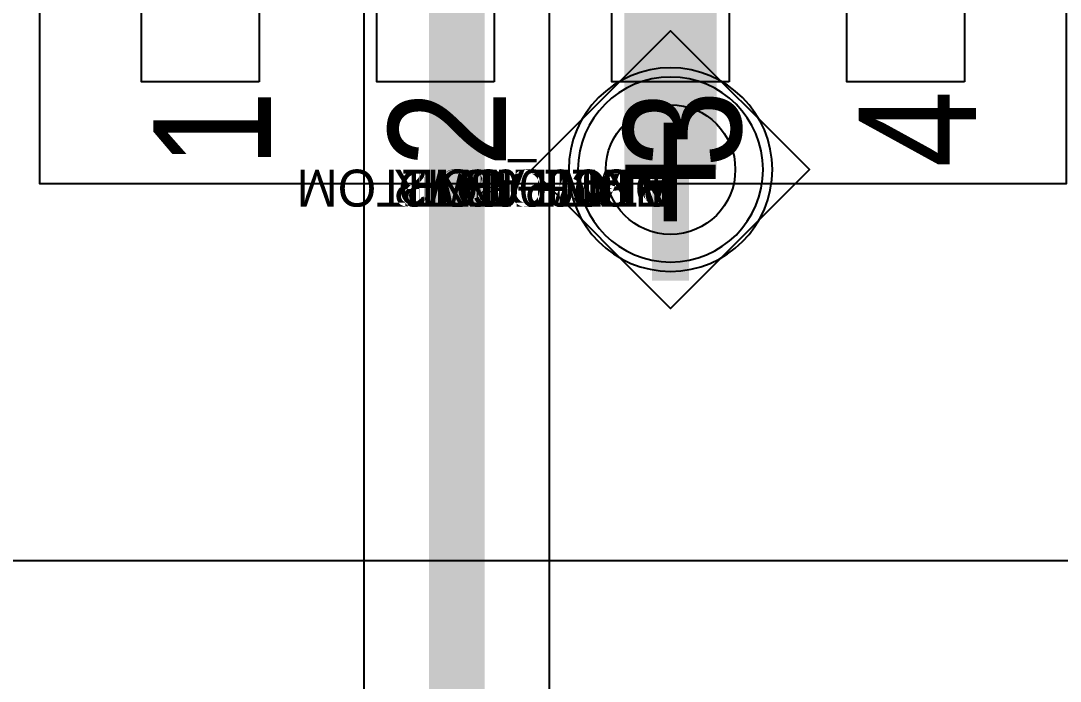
# Model space of a CAD drawing. Extents: x 0 to 323, y 0 to 320.
# Drawn here: x 155.84 to 161.45, y 227.01 to 230.57 of the extents above; entities that cross this region are included whole.
import ezdxf
from ezdxf.enums import TextEntityAlignment as Align

# ---------------------------------------------------------------- set-up
doc = ezdxf.new("R2010")
doc.units = 0
doc.header["$MEASUREMENT"] = 0
doc.layers.get('0').update_dxf_attribs({"linetype": 'CONTINUOUS'})
for name, color, linetype in [('CDN_FIGURES', 7, 'CONTINUOUS'), ('ETCH_BOTTOM', 7, 'CONTINUOUS'), ('ETCH_GND', 3, 'CONTINUOUS'), ('ETCH_INT1', 4, 'CONTINUOUS'), ('ETCH_INT2', 5, 'CONTINUOUS'), ('ETCH_PWR', 6, 'CONTINUOUS'), ('ETCH_TOP', 2, 'CONTINUOUS'), ('MANUFACTURING_NCLEGEND-1-6', 8, 'CONTINUOUS'), ('PACKAGE_GEOMETRY_PIN_NUMBER', 9, 'CONTINUOUS')]:
    doc.layers.add(name, color=color, linetype=linetype)

# ---------------------------------------------------------------- blocks, each defined once
blk = doc.blocks.new('PAD_INFO')
for tag in ['SHAPE_TYPE', 'PAD_HEIGHT', 'PAD_LAYER', 'PAD_TYPE', 'PAD_WIDTH']:
    blk.add_attdef(tag, (0, 0), '', height=0.2)
at = {"flags": 2}
blk.add_attdef('CDN_TYPE', (0, 0), '', height=0.2, dxfattribs=at)
blk = doc.blocks.new('DRILL_INFO')
at = {"flags": 2}
blk.add_attdef('CDN_TYPE', (0, 0), '', height=0.2, dxfattribs=at)
for tag in ['FSHAPE', 'FCHAR', 'DRILL_HEIGHT', 'DIAMETER', 'PLATED', 'DRILL_WIDTH']:
    blk.add_attdef(tag, (0, 0), '', height=0.2)
blk = doc.blocks.new('VIA0700X0300')
at = {"layer": 'ETCH_BOTTOM'}
blk.add_circle((0, 0), 0.35, dxfattribs=at)
at = {"layer": 'ETCH_GND'}
blk.add_circle((0, 0), 0.35, dxfattribs=at)
at = {"layer": 'ETCH_INT1'}
blk.add_circle((0, 0), 0.35, dxfattribs=at)
at = {"layer": 'ETCH_INT2'}
blk.add_circle((0, 0), 0.35, dxfattribs=at)
at = {"layer": 'ETCH_PWR'}
blk.add_circle((0, 0), 0.35, dxfattribs=at)
at = {"layer": 'ETCH_TOP'}
blk.add_circle((0, 0), 0.35, dxfattribs=at)
ref = blk.add_blockref('PAD_INFO', (0, 0))
ref.add_attrib('PAD_LAYER', 'ETCH_TOP', (0, 0), dxfattribs={"height": 0.2})
ref.add_attrib('SHAPE_TYPE', 'NULL', (0, 0), dxfattribs={"height": 0.2})
ref.add_attrib('PAD_TYPE', 'ANTIPAD', (0, 0), dxfattribs={"height": 0.2})
ref.add_attrib('PAD_WIDTH', '0.000000', (0, 0), dxfattribs={"height": 0.2})
ref.add_attrib('PAD_HEIGHT', '0.000000', (0, 0), dxfattribs={"height": 0.2})
ref = blk.add_blockref('PAD_INFO', (0, 0))
ref.add_attrib('PAD_LAYER', 'ETCH_GND', (0, 0), dxfattribs={"height": 0.2})
ref.add_attrib('SHAPE_TYPE', 'NULL', (0, 0), dxfattribs={"height": 0.2})
ref.add_attrib('PAD_TYPE', 'ANTIPAD', (0, 0), dxfattribs={"height": 0.2})
ref.add_attrib('PAD_WIDTH', '0.000000', (0, 0), dxfattribs={"height": 0.2})
ref.add_attrib('PAD_HEIGHT', '0.000000', (0, 0), dxfattribs={"height": 0.2})
ref = blk.add_blockref('PAD_INFO', (0, 0))
ref.add_attrib('PAD_LAYER', 'ETCH_INT1', (0, 0), dxfattribs={"height": 0.2})
ref.add_attrib('SHAPE_TYPE', 'NULL', (0, 0), dxfattribs={"height": 0.2})
ref.add_attrib('PAD_TYPE', 'ANTIPAD', (0, 0), dxfattribs={"height": 0.2})
ref.add_attrib('PAD_WIDTH', '0.000000', (0, 0), dxfattribs={"height": 0.2})
ref.add_attrib('PAD_HEIGHT', '0.000000', (0, 0), dxfattribs={"height": 0.2})
ref = blk.add_blockref('PAD_INFO', (0, 0))
ref.add_attrib('PAD_LAYER', 'ETCH_INT2', (0, 0), dxfattribs={"height": 0.2})
ref.add_attrib('SHAPE_TYPE', 'NULL', (0, 0), dxfattribs={"height": 0.2})
ref.add_attrib('PAD_TYPE', 'ANTIPAD', (0, 0), dxfattribs={"height": 0.2})
ref.add_attrib('PAD_WIDTH', '0.000000', (0, 0), dxfattribs={"height": 0.2})
ref.add_attrib('PAD_HEIGHT', '0.000000', (0, 0), dxfattribs={"height": 0.2})
ref = blk.add_blockref('PAD_INFO', (0, 0))
ref.add_attrib('PAD_LAYER', 'ETCH_PWR', (0, 0), dxfattribs={"height": 0.2})
ref.add_attrib('SHAPE_TYPE', 'NULL', (0, 0), dxfattribs={"height": 0.2})
ref.add_attrib('PAD_TYPE', 'ANTIPAD', (0, 0), dxfattribs={"height": 0.2})
ref.add_attrib('PAD_WIDTH', '0.000000', (0, 0), dxfattribs={"height": 0.2})
ref.add_attrib('PAD_HEIGHT', '0.000000', (0, 0), dxfattribs={"height": 0.2})
ref = blk.add_blockref('PAD_INFO', (0, 0))
ref.add_attrib('PAD_LAYER', 'ETCH_BOTTOM', (0, 0), dxfattribs={"height": 0.2})
ref.add_attrib('SHAPE_TYPE', 'NULL', (0, 0), dxfattribs={"height": 0.2})
ref.add_attrib('PAD_TYPE', 'ANTIPAD', (0, 0), dxfattribs={"height": 0.2})
ref.add_attrib('PAD_WIDTH', '0.000000', (0, 0), dxfattribs={"height": 0.2})
ref.add_attrib('PAD_HEIGHT', '0.000000', (0, 0), dxfattribs={"height": 0.2})
ref = blk.add_blockref('PAD_INFO', (0, 0))
ref.add_attrib('PAD_LAYER', 'ETCH_TOP', (0, 0), dxfattribs={"height": 0.2})
ref.add_attrib('SHAPE_TYPE', 'NULL', (0, 0), dxfattribs={"height": 0.2})
ref.add_attrib('PAD_TYPE', 'THERMAL', (0, 0), dxfattribs={"height": 0.2})
ref.add_attrib('PAD_WIDTH', '0.000000', (0, 0), dxfattribs={"height": 0.2})
ref.add_attrib('PAD_HEIGHT', '0.000000', (0, 0), dxfattribs={"height": 0.2})
ref = blk.add_blockref('PAD_INFO', (0, 0))
ref.add_attrib('PAD_LAYER', 'ETCH_GND', (0, 0), dxfattribs={"height": 0.2})
ref.add_attrib('SHAPE_TYPE', 'NULL', (0, 0), dxfattribs={"height": 0.2})
ref.add_attrib('PAD_TYPE', 'THERMAL', (0, 0), dxfattribs={"height": 0.2})
ref.add_attrib('PAD_WIDTH', '0.000000', (0, 0), dxfattribs={"height": 0.2})
ref.add_attrib('PAD_HEIGHT', '0.000000', (0, 0), dxfattribs={"height": 0.2})
ref = blk.add_blockref('PAD_INFO', (0, 0))
ref.add_attrib('PAD_LAYER', 'ETCH_INT1', (0, 0), dxfattribs={"height": 0.2})
ref.add_attrib('SHAPE_TYPE', 'NULL', (0, 0), dxfattribs={"height": 0.2})
ref.add_attrib('PAD_TYPE', 'THERMAL', (0, 0), dxfattribs={"height": 0.2})
ref.add_attrib('PAD_WIDTH', '0.000000', (0, 0), dxfattribs={"height": 0.2})
ref.add_attrib('PAD_HEIGHT', '0.000000', (0, 0), dxfattribs={"height": 0.2})
ref = blk.add_blockref('PAD_INFO', (0, 0))
ref.add_attrib('PAD_LAYER', 'ETCH_INT2', (0, 0), dxfattribs={"height": 0.2})
ref.add_attrib('SHAPE_TYPE', 'NULL', (0, 0), dxfattribs={"height": 0.2})
ref.add_attrib('PAD_TYPE', 'THERMAL', (0, 0), dxfattribs={"height": 0.2})
ref.add_attrib('PAD_WIDTH', '0.000000', (0, 0), dxfattribs={"height": 0.2})
ref.add_attrib('PAD_HEIGHT', '0.000000', (0, 0), dxfattribs={"height": 0.2})
ref = blk.add_blockref('PAD_INFO', (0, 0))
ref.add_attrib('PAD_LAYER', 'ETCH_PWR', (0, 0), dxfattribs={"height": 0.2})
ref.add_attrib('SHAPE_TYPE', 'NULL', (0, 0), dxfattribs={"height": 0.2})
ref.add_attrib('PAD_TYPE', 'THERMAL', (0, 0), dxfattribs={"height": 0.2})
ref.add_attrib('PAD_WIDTH', '0.000000', (0, 0), dxfattribs={"height": 0.2})
ref.add_attrib('PAD_HEIGHT', '0.000000', (0, 0), dxfattribs={"height": 0.2})
ref = blk.add_blockref('PAD_INFO', (0, 0))
ref.add_attrib('PAD_LAYER', 'ETCH_BOTTOM', (0, 0), dxfattribs={"height": 0.2})
ref.add_attrib('SHAPE_TYPE', 'NULL', (0, 0), dxfattribs={"height": 0.2})
ref.add_attrib('PAD_TYPE', 'THERMAL', (0, 0), dxfattribs={"height": 0.2})
ref.add_attrib('PAD_WIDTH', '0.000000', (0, 0), dxfattribs={"height": 0.2})
ref.add_attrib('PAD_HEIGHT', '0.000000', (0, 0), dxfattribs={"height": 0.2})
ref = blk.add_blockref('PAD_INFO', (0, 0))
ref.add_attrib('PAD_LAYER', 'ETCH_TOP', (0, 0), dxfattribs={"height": 0.2})
ref.add_attrib('SHAPE_TYPE', 'CIRCLE', (0, 0), dxfattribs={"height": 0.2})
ref.add_attrib('PAD_TYPE', 'REGULAR', (0, 0), dxfattribs={"height": 0.2})
ref.add_attrib('PAD_WIDTH', '0.700000', (0, 0), dxfattribs={"height": 0.2})
ref.add_attrib('PAD_HEIGHT', '0.700000', (0, 0), dxfattribs={"height": 0.2})
ref = blk.add_blockref('PAD_INFO', (0, 0))
ref.add_attrib('PAD_LAYER', 'ETCH_GND', (0, 0), dxfattribs={"height": 0.2})
ref.add_attrib('SHAPE_TYPE', 'CIRCLE', (0, 0), dxfattribs={"height": 0.2})
ref.add_attrib('PAD_TYPE', 'REGULAR', (0, 0), dxfattribs={"height": 0.2})
ref.add_attrib('PAD_WIDTH', '0.700000', (0, 0), dxfattribs={"height": 0.2})
ref.add_attrib('PAD_HEIGHT', '0.700000', (0, 0), dxfattribs={"height": 0.2})
ref = blk.add_blockref('PAD_INFO', (0, 0))
ref.add_attrib('PAD_LAYER', 'ETCH_INT1', (0, 0), dxfattribs={"height": 0.2})
ref.add_attrib('SHAPE_TYPE', 'CIRCLE', (0, 0), dxfattribs={"height": 0.2})
ref.add_attrib('PAD_TYPE', 'REGULAR', (0, 0), dxfattribs={"height": 0.2})
ref.add_attrib('PAD_WIDTH', '0.700000', (0, 0), dxfattribs={"height": 0.2})
ref.add_attrib('PAD_HEIGHT', '0.700000', (0, 0), dxfattribs={"height": 0.2})
ref = blk.add_blockref('PAD_INFO', (0, 0))
ref.add_attrib('PAD_LAYER', 'ETCH_INT2', (0, 0), dxfattribs={"height": 0.2})
ref.add_attrib('SHAPE_TYPE', 'CIRCLE', (0, 0), dxfattribs={"height": 0.2})
ref.add_attrib('PAD_TYPE', 'REGULAR', (0, 0), dxfattribs={"height": 0.2})
ref.add_attrib('PAD_WIDTH', '0.700000', (0, 0), dxfattribs={"height": 0.2})
ref.add_attrib('PAD_HEIGHT', '0.700000', (0, 0), dxfattribs={"height": 0.2})
ref = blk.add_blockref('PAD_INFO', (0, 0))
ref.add_attrib('PAD_LAYER', 'ETCH_PWR', (0, 0), dxfattribs={"height": 0.2})
ref.add_attrib('SHAPE_TYPE', 'CIRCLE', (0, 0), dxfattribs={"height": 0.2})
ref.add_attrib('PAD_TYPE', 'REGULAR', (0, 0), dxfattribs={"height": 0.2})
ref.add_attrib('PAD_WIDTH', '0.700000', (0, 0), dxfattribs={"height": 0.2})
ref.add_attrib('PAD_HEIGHT', '0.700000', (0, 0), dxfattribs={"height": 0.2})
ref = blk.add_blockref('PAD_INFO', (0, 0))
ref.add_attrib('PAD_LAYER', 'ETCH_BOTTOM', (0, 0), dxfattribs={"height": 0.2})
ref.add_attrib('SHAPE_TYPE', 'CIRCLE', (0, 0), dxfattribs={"height": 0.2})
ref.add_attrib('PAD_TYPE', 'REGULAR', (0, 0), dxfattribs={"height": 0.2})
ref.add_attrib('PAD_WIDTH', '0.700000', (0, 0), dxfattribs={"height": 0.2})
ref.add_attrib('PAD_HEIGHT', '0.700000', (0, 0), dxfattribs={"height": 0.2})
ref = blk.add_blockref('DRILL_INFO', (0, 0))
ref.add_attrib('DIAMETER', '0.300000', (0, 0), dxfattribs={"height": 0.2})
ref.add_attrib('PLATED', 'PLATED', (0, 0), dxfattribs={"height": 0.2})
ref.add_attrib('FSHAPE', 'DIAMOND', (0, 0), dxfattribs={"height": 0.2})
ref.add_attrib('FCHAR', '+', (0, 0), dxfattribs={"height": 0.2})
ref.add_attrib('DRILL_WIDTH', '1.500000', (0, 0), dxfattribs={"height": 0.2})
ref.add_attrib('DRILL_HEIGHT', '1.500000', (0, 0), dxfattribs={"height": 0.2})
for tag in ['CDN_TYPE', 'PIN']:
    blk.add_attdef(tag, (0, 0), '', height=0.2)
at = {"flags": 2}
for tag in ['PSTKNAME', 'BBV']:
    blk.add_attdef(tag, (0, 0), '', height=0.2, dxfattribs=at)
blk = doc.blocks.new('FIGURE_DIAMOND')
at = {"layer": 'CDN_FIGURES'}
blk.add_lwpolyline([(-0.5, 0), (0, 0.5), (0.5, 0), (0, -0.5)], close=True, dxfattribs=at)
blk = doc.blocks.new('SMD50_25')
at = {"layer": 'ETCH_TOP'}
blk.add_lwpolyline([(-0.635, -0.3175), (-0.635, 0.3175), (0.635, 0.3175), (0.635, -0.3175)], close=True, dxfattribs=at)
ref = blk.add_blockref('PAD_INFO', (0, 0))
ref.add_attrib('PAD_LAYER', 'ETCH_TOP', (0, 0), dxfattribs={"height": 0.2})
ref.add_attrib('SHAPE_TYPE', 'NULL', (0, 0), dxfattribs={"height": 0.2})
ref.add_attrib('PAD_TYPE', 'ANTIPAD', (0, 0), dxfattribs={"height": 0.2})
ref.add_attrib('PAD_WIDTH', '0.000000', (0, 0), dxfattribs={"height": 0.2})
ref.add_attrib('PAD_HEIGHT', '0.000000', (0, 0), dxfattribs={"height": 0.2})
ref = blk.add_blockref('PAD_INFO', (0, 0))
ref.add_attrib('PAD_LAYER', 'ETCH_GND', (0, 0), dxfattribs={"height": 0.2})
ref.add_attrib('SHAPE_TYPE', 'NULL', (0, 0), dxfattribs={"height": 0.2})
ref.add_attrib('PAD_TYPE', 'ANTIPAD', (0, 0), dxfattribs={"height": 0.2})
ref.add_attrib('PAD_WIDTH', '0.000000', (0, 0), dxfattribs={"height": 0.2})
ref.add_attrib('PAD_HEIGHT', '0.000000', (0, 0), dxfattribs={"height": 0.2})
ref = blk.add_blockref('PAD_INFO', (0, 0))
ref.add_attrib('PAD_LAYER', 'ETCH_INT1', (0, 0), dxfattribs={"height": 0.2})
ref.add_attrib('SHAPE_TYPE', 'NULL', (0, 0), dxfattribs={"height": 0.2})
ref.add_attrib('PAD_TYPE', 'ANTIPAD', (0, 0), dxfattribs={"height": 0.2})
ref.add_attrib('PAD_WIDTH', '0.000000', (0, 0), dxfattribs={"height": 0.2})
ref.add_attrib('PAD_HEIGHT', '0.000000', (0, 0), dxfattribs={"height": 0.2})
ref = blk.add_blockref('PAD_INFO', (0, 0))
ref.add_attrib('PAD_LAYER', 'ETCH_INT2', (0, 0), dxfattribs={"height": 0.2})
ref.add_attrib('SHAPE_TYPE', 'NULL', (0, 0), dxfattribs={"height": 0.2})
ref.add_attrib('PAD_TYPE', 'ANTIPAD', (0, 0), dxfattribs={"height": 0.2})
ref.add_attrib('PAD_WIDTH', '0.000000', (0, 0), dxfattribs={"height": 0.2})
ref.add_attrib('PAD_HEIGHT', '0.000000', (0, 0), dxfattribs={"height": 0.2})
ref = blk.add_blockref('PAD_INFO', (0, 0))
ref.add_attrib('PAD_LAYER', 'ETCH_PWR', (0, 0), dxfattribs={"height": 0.2})
ref.add_attrib('SHAPE_TYPE', 'NULL', (0, 0), dxfattribs={"height": 0.2})
ref.add_attrib('PAD_TYPE', 'ANTIPAD', (0, 0), dxfattribs={"height": 0.2})
ref.add_attrib('PAD_WIDTH', '0.000000', (0, 0), dxfattribs={"height": 0.2})
ref.add_attrib('PAD_HEIGHT', '0.000000', (0, 0), dxfattribs={"height": 0.2})
ref = blk.add_blockref('PAD_INFO', (0, 0))
ref.add_attrib('PAD_LAYER', 'ETCH_BOTTOM', (0, 0), dxfattribs={"height": 0.2})
ref.add_attrib('SHAPE_TYPE', 'NULL', (0, 0), dxfattribs={"height": 0.2})
ref.add_attrib('PAD_TYPE', 'ANTIPAD', (0, 0), dxfattribs={"height": 0.2})
ref.add_attrib('PAD_WIDTH', '0.000000', (0, 0), dxfattribs={"height": 0.2})
ref.add_attrib('PAD_HEIGHT', '0.000000', (0, 0), dxfattribs={"height": 0.2})
ref = blk.add_blockref('PAD_INFO', (0, 0))
ref.add_attrib('PAD_LAYER', 'ETCH_TOP', (0, 0), dxfattribs={"height": 0.2})
ref.add_attrib('SHAPE_TYPE', 'NULL', (0, 0), dxfattribs={"height": 0.2})
ref.add_attrib('PAD_TYPE', 'THERMAL', (0, 0), dxfattribs={"height": 0.2})
ref.add_attrib('PAD_WIDTH', '0.000000', (0, 0), dxfattribs={"height": 0.2})
ref.add_attrib('PAD_HEIGHT', '0.000000', (0, 0), dxfattribs={"height": 0.2})
ref = blk.add_blockref('PAD_INFO', (0, 0))
ref.add_attrib('PAD_LAYER', 'ETCH_GND', (0, 0), dxfattribs={"height": 0.2})
ref.add_attrib('SHAPE_TYPE', 'NULL', (0, 0), dxfattribs={"height": 0.2})
ref.add_attrib('PAD_TYPE', 'THERMAL', (0, 0), dxfattribs={"height": 0.2})
ref.add_attrib('PAD_WIDTH', '0.000000', (0, 0), dxfattribs={"height": 0.2})
ref.add_attrib('PAD_HEIGHT', '0.000000', (0, 0), dxfattribs={"height": 0.2})
ref = blk.add_blockref('PAD_INFO', (0, 0))
ref.add_attrib('PAD_LAYER', 'ETCH_INT1', (0, 0), dxfattribs={"height": 0.2})
ref.add_attrib('SHAPE_TYPE', 'NULL', (0, 0), dxfattribs={"height": 0.2})
ref.add_attrib('PAD_TYPE', 'THERMAL', (0, 0), dxfattribs={"height": 0.2})
ref.add_attrib('PAD_WIDTH', '0.000000', (0, 0), dxfattribs={"height": 0.2})
ref.add_attrib('PAD_HEIGHT', '0.000000', (0, 0), dxfattribs={"height": 0.2})
ref = blk.add_blockref('PAD_INFO', (0, 0))
ref.add_attrib('PAD_LAYER', 'ETCH_INT2', (0, 0), dxfattribs={"height": 0.2})
ref.add_attrib('SHAPE_TYPE', 'NULL', (0, 0), dxfattribs={"height": 0.2})
ref.add_attrib('PAD_TYPE', 'THERMAL', (0, 0), dxfattribs={"height": 0.2})
ref.add_attrib('PAD_WIDTH', '0.000000', (0, 0), dxfattribs={"height": 0.2})
ref.add_attrib('PAD_HEIGHT', '0.000000', (0, 0), dxfattribs={"height": 0.2})
ref = blk.add_blockref('PAD_INFO', (0, 0))
ref.add_attrib('PAD_LAYER', 'ETCH_PWR', (0, 0), dxfattribs={"height": 0.2})
ref.add_attrib('SHAPE_TYPE', 'NULL', (0, 0), dxfattribs={"height": 0.2})
ref.add_attrib('PAD_TYPE', 'THERMAL', (0, 0), dxfattribs={"height": 0.2})
ref.add_attrib('PAD_WIDTH', '0.000000', (0, 0), dxfattribs={"height": 0.2})
ref.add_attrib('PAD_HEIGHT', '0.000000', (0, 0), dxfattribs={"height": 0.2})
ref = blk.add_blockref('PAD_INFO', (0, 0))
ref.add_attrib('PAD_LAYER', 'ETCH_BOTTOM', (0, 0), dxfattribs={"height": 0.2})
ref.add_attrib('SHAPE_TYPE', 'NULL', (0, 0), dxfattribs={"height": 0.2})
ref.add_attrib('PAD_TYPE', 'THERMAL', (0, 0), dxfattribs={"height": 0.2})
ref.add_attrib('PAD_WIDTH', '0.000000', (0, 0), dxfattribs={"height": 0.2})
ref.add_attrib('PAD_HEIGHT', '0.000000', (0, 0), dxfattribs={"height": 0.2})
ref = blk.add_blockref('PAD_INFO', (0, 0))
ref.add_attrib('PAD_LAYER', 'ETCH_TOP', (0, 0), dxfattribs={"height": 0.2})
ref.add_attrib('SHAPE_TYPE', 'RECTANGLE', (0, 0), dxfattribs={"height": 0.2})
ref.add_attrib('PAD_TYPE', 'REGULAR', (0, 0), dxfattribs={"height": 0.2})
ref.add_attrib('PAD_WIDTH', '1.270000', (0, 0), dxfattribs={"height": 0.2})
ref.add_attrib('PAD_HEIGHT', '0.635000', (0, 0), dxfattribs={"height": 0.2})
ref = blk.add_blockref('PAD_INFO', (0, 0))
ref.add_attrib('PAD_LAYER', 'ETCH_GND', (0, 0), dxfattribs={"height": 0.2})
ref.add_attrib('SHAPE_TYPE', 'NULL', (0, 0), dxfattribs={"height": 0.2})
ref.add_attrib('PAD_TYPE', 'REGULAR', (0, 0), dxfattribs={"height": 0.2})
ref.add_attrib('PAD_WIDTH', '0.000000', (0, 0), dxfattribs={"height": 0.2})
ref.add_attrib('PAD_HEIGHT', '0.000000', (0, 0), dxfattribs={"height": 0.2})
ref = blk.add_blockref('PAD_INFO', (0, 0))
ref.add_attrib('PAD_LAYER', 'ETCH_INT1', (0, 0), dxfattribs={"height": 0.2})
ref.add_attrib('SHAPE_TYPE', 'NULL', (0, 0), dxfattribs={"height": 0.2})
ref.add_attrib('PAD_TYPE', 'REGULAR', (0, 0), dxfattribs={"height": 0.2})
ref.add_attrib('PAD_WIDTH', '0.000000', (0, 0), dxfattribs={"height": 0.2})
ref.add_attrib('PAD_HEIGHT', '0.000000', (0, 0), dxfattribs={"height": 0.2})
ref = blk.add_blockref('PAD_INFO', (0, 0))
ref.add_attrib('PAD_LAYER', 'ETCH_INT2', (0, 0), dxfattribs={"height": 0.2})
ref.add_attrib('SHAPE_TYPE', 'NULL', (0, 0), dxfattribs={"height": 0.2})
ref.add_attrib('PAD_TYPE', 'REGULAR', (0, 0), dxfattribs={"height": 0.2})
ref.add_attrib('PAD_WIDTH', '0.000000', (0, 0), dxfattribs={"height": 0.2})
ref.add_attrib('PAD_HEIGHT', '0.000000', (0, 0), dxfattribs={"height": 0.2})
ref = blk.add_blockref('PAD_INFO', (0, 0))
ref.add_attrib('PAD_LAYER', 'ETCH_PWR', (0, 0), dxfattribs={"height": 0.2})
ref.add_attrib('SHAPE_TYPE', 'NULL', (0, 0), dxfattribs={"height": 0.2})
ref.add_attrib('PAD_TYPE', 'REGULAR', (0, 0), dxfattribs={"height": 0.2})
ref.add_attrib('PAD_WIDTH', '0.000000', (0, 0), dxfattribs={"height": 0.2})
ref.add_attrib('PAD_HEIGHT', '0.000000', (0, 0), dxfattribs={"height": 0.2})
ref = blk.add_blockref('PAD_INFO', (0, 0))
ref.add_attrib('PAD_LAYER', 'ETCH_BOTTOM', (0, 0), dxfattribs={"height": 0.2})
ref.add_attrib('SHAPE_TYPE', 'NULL', (0, 0), dxfattribs={"height": 0.2})
ref.add_attrib('PAD_TYPE', 'REGULAR', (0, 0), dxfattribs={"height": 0.2})
ref.add_attrib('PAD_WIDTH', '0.000000', (0, 0), dxfattribs={"height": 0.2})
ref.add_attrib('PAD_HEIGHT', '0.000000', (0, 0), dxfattribs={"height": 0.2})
ref = blk.add_blockref('DRILL_INFO', (0, 0))
ref.add_attrib('DIAMETER', '0.000000', (0, 0), dxfattribs={"height": 0.2})
ref.add_attrib('PLATED', 'NON_PLATED', (0, 0), dxfattribs={"height": 0.2})
ref.add_attrib('FSHAPE', 'NULL', (0, 0), dxfattribs={"height": 0.2})
ref.add_attrib('DRILL_WIDTH', '0.000000', (0, 0), dxfattribs={"height": 0.2})
ref.add_attrib('DRILL_HEIGHT', '0.000000', (0, 0), dxfattribs={"height": 0.2})
for tag in ['CDN_TYPE', 'PIN']:
    blk.add_attdef(tag, (0, 0), '', height=0.2)
at = {"flags": 2}
for tag in ['PSTKNAME', 'BBV']:
    blk.add_attdef(tag, (0, 0), '', height=0.2, dxfattribs=at)
blk = doc.blocks.new('SOIC8')
at = {"layer": 'ETCH_TOP'}
ref = blk.add_blockref('SMD50_25', (-2.4765, 1.905), dxfattribs=at)
ref.add_attrib('CDN_TYPE', 'PIN', (0, 0), dxfattribs={"height": 0.2})
ref.add_attrib('PIN', '1', (0, 0), dxfattribs={"height": 0.2})
ref = blk.add_blockref('SMD50_25', (-2.4765, 0.635), dxfattribs=at)
ref.add_attrib('CDN_TYPE', 'PIN', (0, 0), dxfattribs={"height": 0.2})
ref.add_attrib('PIN', '2', (0, 0), dxfattribs={"height": 0.2})
ref = blk.add_blockref('SMD50_25', (-2.4765, -0.635), dxfattribs=at)
ref.add_attrib('CDN_TYPE', 'PIN', (0, 0), dxfattribs={"height": 0.2})
ref.add_attrib('PIN', '3', (0, 0), dxfattribs={"height": 0.2})
ref = blk.add_blockref('SMD50_25', (-2.4765, -1.905), dxfattribs=at)
ref.add_attrib('CDN_TYPE', 'PIN', (0, 0), dxfattribs={"height": 0.2})
ref.add_attrib('PIN', '4', (0, 0), dxfattribs={"height": 0.2})
at = {"flags": 2}
for tag in ['SYMBOL_TYPE', 'CDN_TYPE', 'REFDES']:
    blk.add_attdef(tag, (0, 0), '', height=0.2, dxfattribs=at)

msp = doc.modelspace()

# ---------------------------------------------------------------- linework, layer by layer
at = {"layer": 'ETCH_BOTTOM'}
for points in [[(159.3476, 229.7705, 0.2, 0.2, 0), (159.3476, 230.3713, 0.2, 0.2, 0)], [(159.3476, 229.1697, 0.2, 0.2, 0), (159.3476, 229.7705, 0.2, 0.2, 0)]]:
    msp.add_lwpolyline(points, format="xyseb", dxfattribs=at)
msp.add_lwpolyline([(159.8977, 229.7705, 1), (158.7975, 229.7705, 1)], format="xyb", close=True, dxfattribs=at)
at = {"layer": 'ETCH_INT1'}
for points, format in [([(128.2626, 245.2055, 0.3, 0.3, 0), (130.9626, 242.5055, 0.3, 0.3, 0), (152.4126, 242.5055, 0.3, 0.3, 0), (156.7433, 238.1748, 0.3, 0.3, 0), (156.7433, 238.1555, 0.3, 0.3, 0), (158.1927, 236.7061, 0.3, 0.3, 0), (158.1927, 225.6356, 0.3, 0.3, 0), (152.2126, 219.6555, 0.3, 0.3, 0), (152.2126, 214.7555, 0.3, 0.3, 0)], "xyseb"), ([(157.2434, 238.3626), (158.6928, 236.9132), (158.6928, 225.4285), (152.7127, 219.4484), (152.7127, 214.7555, -1), (151.7125, 214.7555), (151.7125, 219.8626), (157.6926, 225.8427), (157.6926, 236.499), (156.2432, 237.9484)], "xyb")]:
    msp.add_lwpolyline(points, format=format, dxfattribs=at)
msp.add_lwpolyline([(159.8477, 229.7705, 1), (158.8475, 229.7705, 1)], format="xyb", close=True, dxfattribs=at)
at = {"layer": 'ETCH_INT2'}
msp.add_lwpolyline([(177.9299, 234.7555), (169.2126, 234.7555), (169.1876, 234.7805), (167.3626, 234.7805), (167.3626, 230.2555), (164.7626, 227.6555), (141.677, 227.6555), (141.6646, 227.6633, 0.289321), (141.1306, 227.6633), (141.1182, 227.6555), (126.6683, 227.6555)], format="xyb", dxfattribs=at)
msp.add_lwpolyline([(159.3476, 230.2706, 1), (159.3476, 229.2704, 1)], format="xyb", close=True, dxfattribs=at)
at = {"layer": 'ETCH_PWR'}
msp.add_lwpolyline([(159.8477, 229.7705, 1), (158.8475, 229.7705, 1)], format="xyb", close=True, dxfattribs=at)
at = {"layer": 'ETCH_TOP'}
msp.add_lwpolyline([(163.6127, 238.9054), (163.6127, 233.6569), (161.4852, 231.5294), (161.4852, 229.6939), (155.94, 229.6939), (155.94, 232.0641), (156.3575, 232.0641), (156.3575, 232.7054), (154.3616, 232.7054)], dxfattribs=at)
msp.add_lwpolyline([(159.3476, 230.879, 0.5, 0.5, 0), (159.3476, 229.7705, 0.5, 0.5, 0)], format="xyseb", dxfattribs=at)

# ---------------------------------------------------------------- block references
at = {"rotation": 90}
msp.add_blockref('SOIC8', (158.7126, 233.3555), dxfattribs=at)
at = {"layer": 'ETCH_TOP', "rotation": 180}
msp.add_blockref('VIA0700X0300', (159.3476, 229.7705), dxfattribs=at)
at = {"layer": 'MANUFACTURING_NCLEGEND-1-6', "xscale": 1.5, "yscale": 1.5}
msp.add_blockref('FIGURE_DIAMOND', (159.3476, 229.7705), dxfattribs=at)

# ---------------------------------------------------------------- texts
at = {"layer": 'MANUFACTURING_NCLEGEND-1-6'}
msp.add_text('+', height=0.75, dxfattribs=at).set_placement((159.3476, 229.7705), align=Align.MIDDLE_CENTER)
at = {"layer": 'PACKAGE_GEOMETRY_PIN_NUMBER', "width": 0.88}
for s, p in [('1', (157.1886, 229.99)), ('2', (158.4586, 229.99)), ('3', (159.7286, 229.99)), ('4', (160.9986, 229.99))]:
    msp.add_text(s, height=0.635, rotation=90, dxfattribs=at).set_placement(p, align=Align.CENTER)

doc.saveas('drawing.dxf')
